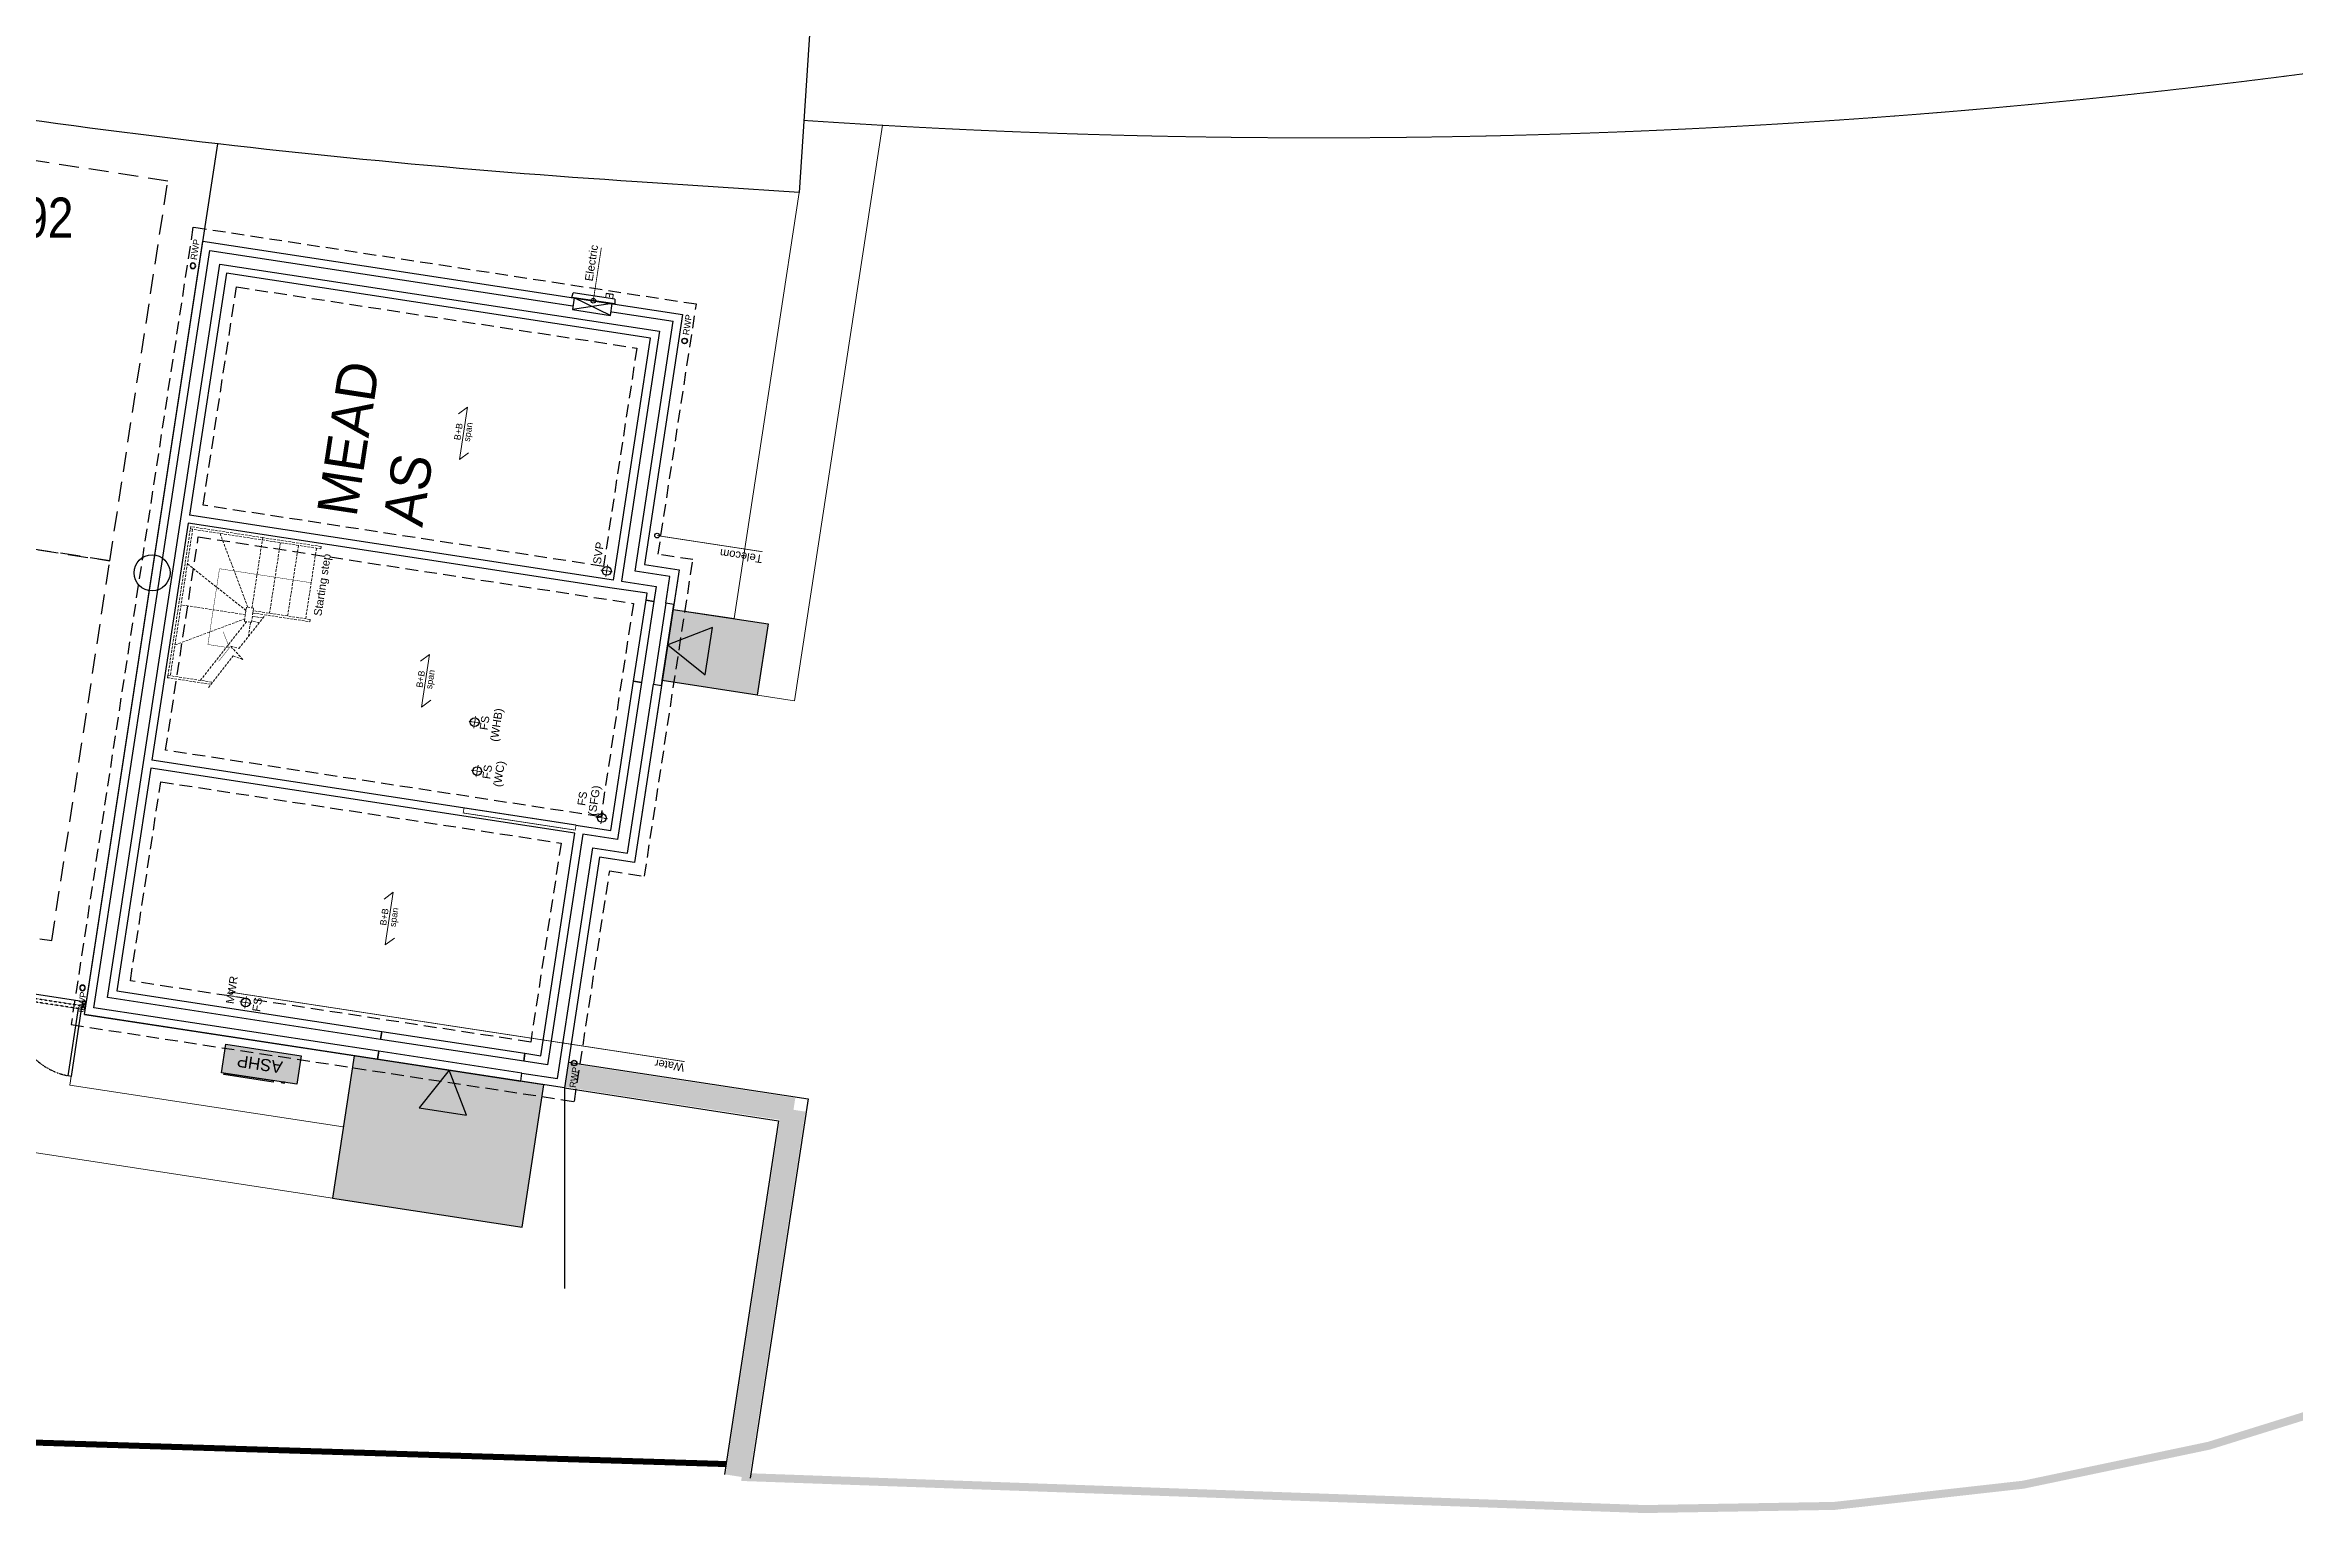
# Model space of a CAD drawing. Extents: x 287880777 to 288144713, y 62793326 to 63089570.
# Drawn here: x 288088292 to 288116394, y 62807272 to 62825629 of the extents above; entities that cross this region are included whole.
import ezdxf

# ---------------------------------------------------------------- set-up
doc = ezdxf.new("R2010")
doc.units = 0
doc.set_wipeout_variables(frame=1)
for name, pattern in [('CENTER', [2, 1.25, -0.25, 0.25, -0.25]), ('DASHED', [1.4, 0.7, -0.7]), ('DASHED2', [0.375, 0.25, -0.125]), ('HIDDEN', [9.525, 6.35, -3.175])]:
    doc.linetypes.add(name, pattern=pattern)
doc.layers.get('0').update_dxf_attribs({"color": 252})
for name, color, linetype, true_color in [('DD Boundary - Post and Wire fence', 140, 'Continuous', 0x06bfff), ('NAR DOOR OPENINGS', 140, 'Continuous', 0x00bfff), ('NAR EV CHARGING POINT', 3, 'Continuous', 0x00ff00), ('NAR HOUSE TYPE NAMES', 1, 'Continuous', 0xff0000), ('Wain-Services Run (Water', 145, 'Continuous', 0x3481b8)]:
    doc.layers.add(name, color=color, linetype=linetype, true_color=true_color)
for name, color, linetype, lineweight in [('EXP - HIGHWAY FOOTWAY', 3, 'Continuous', 25), ('EXP - PRIVATE CHANNEL', 3, 'DASHED2', 9), ('NAR CBF', 34, 'FENCELINE2', 0), ('NAR M4(2)', 94, 'Continuous', 30), ('NAR PATHS', 3, 'Continuous', 0), ('Wain-Text', 2, 'Continuous', 25)]:
    doc.layers.add(name, color=color, linetype=linetype, lineweight=lineweight)
for name, color, linetype in [('NAR DETAIL', 2, 'Continuous'), ('NAR EXTERNAL WALLS', 2, 'Continuous'), ('NAR PARKING', 7, 'DASHED2'), ('NAR PATIO', 3, 'Continuous'), ('NAR PRIVATE DRIVE', 6, 'Continuous'), ('NAR PRIVATE PATH HATCH', 8, 'Continuous'), ('NAR_SUBS_PLANS', 7, 'Continuous'), ('Wain-Drainage Foul', 6, 'Continuous'), ('Wain-Drainage Foul Text', 2, 'Continuous'), ('Wain-Electrics', 3, 'Continuous'), ('Wain-Foundation acessories', 9, 'Continuous'), ('Wain-Foundation Line', 9, 'Continuous'), ('Wain-Meter box', 9, 'Continuous'), ('Wain-RWP', 9, 'Continuous'), ('Wain-Services Run (Electric)', 10, 'Continuous'), ('Wain-Services Run (Telecom)', 190, 'Continuous'), ('Wain-Stair 1', 2, 'Continuous'), ('Wain-Stair numbers', 9, 'Continuous'), ('Wain-Wall (External)', 4, 'Continuous')]:
    doc.layers.add(name, color=color, linetype=linetype)
for name, color, linetype, lineweight, true_color in [('NAR Retaining Wall', 222, 'Continuous', 13, 0xcc0099), ('Wain-Mains Water Riser', 152, 'Continuous', 25, 0x2776bb), ('Wain-Mains Water Riser Text', 152, 'Continuous', 25, 0x2776bb)]:
    doc.layers.add(name, color=color, linetype=linetype, lineweight=lineweight, true_color=true_color)
doc.styles.add('DD Arial Narrow', font='ARIALN.TTF', dxfattribs={"height": 100})
doc.styles.get("Standard").update_dxf_attribs({"font": 'arial.ttf'})
doc.styles.add('XREF - ARCHITECT LAYOUT$0$DD Arial Narrow', font='ARIALN.TTF', dxfattribs={"height": 100})
doc.linetypes.add('FENCELINE2', pattern='A,0.25,-0.1,[132,ltypeshp.shx,S=0.1,R=0,X=-0.1,Y=0],-0.1,1', length=1.45)

# ---------------------------------------------------------------- blocks, each defined once
blk = doc.blocks.new('Drainage Pipe')
at = {"linetype": 'CENTER', "lineweight": 13, "ltscale": 20}
for p, q in [((-41681, 78687), (-41831, 78687)), ((-41756, 78762), (-41756, 78612))]:
    blk.add_line(p, q, dxfattribs=at)
blk.add_circle((-41756, 78687), 55)
blk = doc.blocks.new('Span symbol - Beam & block')
at = {"linetype": 'Continuous', "lineweight": 13}
for p, q in [((-5342, 71790), (-6007, 71790)), ((-6007, 71790), (-5906, 71689)), ((-5442, 71890), (-5342, 71790))]:
    blk.add_line(p, q, dxfattribs=at)
at = {"insert": (-5770, 71896), "char_height": 80, "attachment_point": 1, "line_spacing_factor": 0.9}
blk.add_mtext('B+B\\Pspan', dxfattribs=at)
blk = doc.blocks.new('ASHP')
at = {"transparency": 33554457}
h = blk.add_hatch(color=256, dxfattribs=at)
h.dxf.hatch_style = 1
h.paths.add_polyline_path([(548853, -2506), (548853, -2866), (547903, -2866), (547903, -2506)])
at = {"flags": 128}
blk.add_lwpolyline([(548853, -2506), (548853, -2866), (547903, -2866), (547903, -2506)], close=True, dxfattribs=at)
for points in [[(548098, -2496), (548058, -2496), (548058, -2506), (548098, -2506)], [(548199, -2488), (548821, -2488), (548821, -2506), (548199, -2506)]]:
    blk.add_lwpolyline(points, close=True)
at = {"layer": 'Wain-Electrics', "lineweight": 0, "insert": (548112, -2609), "char_height": 150, "width": 2397.38, "attachment_point": 1, "line_spacing_factor": 0.9}
blk.add_mtext('\\A1;ASHP ', dxfattribs=at)
at = {"layer": 'Wain-Text', "lineweight": 0, "insert": (548112, -2609), "char_height": 150, "width": 2397.38, "attachment_point": 1, "line_spacing_factor": 0.9}
blk.add_mtext('\\A1;ASHP ', dxfattribs=at)
blk = doc.blocks.new('RWP')
for radius in [35, 31.5]:
    blk.add_circle((35, 35), radius)
blk = doc.blocks.new('Stairs (Subs)')
at = {"layer": 'Wain-Stair 1', "color": 9, "linetype": 'HIDDEN', "lineweight": 9, "ltscale": 5}
for p, q in [((42, 1543, 0), (42, 2090, 0)), ((71, 2090, 0), (1923, 2090, 0)), ((71, 2090, 0), (71, 1527, 0)), ((1923, 2061, 0), (71, 2061, 0)), ((460, 2061, 0), (914, 1249, 0)), ((967, 1249, 0), (967, 2061, 0)), ((1486, 2061, 0), (1020, 1249, 0)), ((1923, 2090, 0), (1923, 1180, 0)), ((1952, 1180, 0), (1952, 2090, 0)), ((1923, 1715, 0), (1063, 1232, 0)), ((71, 1681, 0), (883, 1222, 0)), ((705, 1170, 0), (883, 1170, 0)), ((883, 1249, 0), (883, 1159, 0)), ((1063, 1249, 0), (883, 1249, 0)), ((883, 1159, 0), (1063, 1159, 0)), ((896, 1062, 0), (896, 1159, 0)), ((960, 1026, 0), (960, 1159, 0)), ((1063, 1159, 0), (1063, 1249, 0)), ((1063, 1180, 0), (1923, 1180, 0)), ((1031, 952, 0), (1923, 952, 0)), ((1031, 724, 0), (1923, 724, 0)), ((1031, 496, 0), (1923, 496, 0))]:
    blk.add_line(p, q, dxfattribs=at)
at = {"layer": 'Wain-Stair 1', "color": 9, "linetype": 'HIDDEN', "lineweight": 9, "ltscale": 5, "elevation": 0}
for points in [[(42, 2090), (71, 2090)], [(1923, 2090), (1952, 2090)], [(0, 1567), (437, 1321), (408, 1194), (549, 1370), (539, 1264), (985, 1012)]]:
    blk.add_lwpolyline(points, dxfattribs=at)
for points in [[(1002, 441), (1031, 441), (1031, 1159), (1002, 1159)], [(1923, 441), (1952, 441), (1952, 1180), (1923, 1180)]]:
    blk.add_lwpolyline(points, close=True, dxfattribs=at)
at = {"layer": 'Wain-Stair numbers', "color": 253, "const_width": 5, "elevation": 0}
for points in [[(342, 1490), (342, 1490), (528, 1383), (714, 1490), (714, 1490)], [(528, 1383), (528, 1655), (1486, 1655), (1486, 496)]]:
    blk.add_lwpolyline(points, dxfattribs=at)
at = {"layer": 'Wain-Stair numbers', "color": 9, "insert": (1481, 406, 0), "char_height": 100, "width": 1584.27, "attachment_point": 2, "line_spacing_factor": 0.9}
blk.add_mtext('Starting step ', dxfattribs=at)
blk = doc.blocks.new('Wall mounted meter - Electric (Plan)')
blk.add_wipeout([(-7157, 85115), (-7157, 84635), (-7007, 84635), (-7007, 85115)])
for p, q in [((-7217, 85137), (-7157, 85147)), ((-7217, 85137), (-7217, 84613)), ((-7157, 85147), (-7157, 84603)), ((-7007, 85115), (-7157, 85115)), ((-7007, 84635), (-7007, 85115)), ((-7157, 84603), (-7217, 84613)), ((-7157, 84635), (-7007, 84635))]:
    blk.add_line(p, q)
at = {"color": 9}
for p, q in [((-7157, 85115), (-7007, 84635)), ((-7007, 85115), (-7157, 84635))]:
    blk.add_line(p, q, dxfattribs=at)
at = {"lineweight": 0, "insert": (-7368, 85117), "char_height": 100, "width": 133.81, "attachment_point": 1, "line_spacing_factor": 0.9}
blk.add_mtext('\\A1;\\pi78.42052,t378.42052;{\\fCalibri|b0|i0|c0|p34;E}', dxfattribs=at)
blk = doc.blocks.new('A$Cee92f38c')
at = {"layer": 'NAR M4(2)', "ltscale": 10, "transparency": 33554585}
h = blk.add_hatch(color=256, dxfattribs=at)
h.dxf.hatch_style = 1
h.paths.add_polyline_path([(0, 1.2), (0.9, 1.2), (0.9, 0), (0, 0)])
at = {"layer": 'NAR M4(2)', "ltscale": 0.25}
blk.add_lwpolyline([(0, 1.2), (0, 0), (0.9, 0), (0.9, 1.2)], close=True, dxfattribs=at)
blk = doc.blocks.new('A$C3d9247a0')
at = {"layer": 'NAR DOOR OPENINGS', "transparency": 33554610}
h = blk.add_hatch(color=256, dxfattribs=at)
h.dxf.hatch_style = 1
h.paths.add_polyline_path([(450, 1200), (150, 680), (750, 680)])
at = {"layer": 'NAR DOOR OPENINGS'}
blk.add_lwpolyline([(450, 1200), (150, 680), (750, 680)], close=True, dxfattribs=at)
at = {"layer": 'NAR M4(2)', "ltscale": 10, "transparency": 33554585, "xscale": -1000, "yscale": 1000, "zscale": 1000}
blk.add_blockref('A$Cee92f38c', (900, 0), dxfattribs=at)
blk = doc.blocks.new('A$C324e72f9')
at = {"layer": 'NAR DOOR OPENINGS', "transparency": 33554610}
h = blk.add_hatch(color=256, dxfattribs=at)
h.dxf.hatch_style = 1
h.paths.add_polyline_path([(1200, 0), (900, 520), (1500, 520)])
at = {"layer": 'NAR PRIVATE PATH HATCH', "transparency": 33554597}
h = blk.add_hatch(color=256, dxfattribs=at)
h.dxf.hatch_style = 1
h.paths.add_polyline_path([(2400, 0), (0, 0), (0, 1800), (2400, 1800)])
at = {"layer": 'NAR DOOR OPENINGS'}
blk.add_lwpolyline([(1200, 0), (900, 520), (1500, 520)], close=True, dxfattribs=at)
at = {"layer": 'NAR PATIO'}
blk.add_lwpolyline([(2400, 0), (0, 0), (0, 1800), (2400, 1800)], close=True, dxfattribs=at)

msp = doc.modelspace()

# ---------------------------------------------------------------- linework, layer by layer
at = {"layer": 'DD Boundary - Post and Wire fence', "linetype": 'DASHED', "ltscale": 500, "const_width": 100}
msp.add_lwpolyline([(288096996, 62807735), (288108277, 62807334, 0.119526), (288119787, 62809750, 0.119526)], format="xyb", dxfattribs=at)
at = {"layer": 'EXP - HIGHWAY FOOTWAY', "flags": 128}
msp.add_lwpolyline([(288101406, 62885771), (288099043, 62884956, 0.089116), (288094228, 62882262), (288092837, 62881118, 0.329239), (288091676, 62876509, -0.14558), (288093068, 62862665), (288088319, 62837822, 0.436961), (288091801, 62833096, 0.011712), (288096262, 62832700), (288098289, 62832568), (288097717, 62823787), (288095690, 62823919, -0.03098), (288082869, 62825556), (288079821, 62826138, 0.024961), (288070374, 62827460, -0.024961)], format="xyb", dxfattribs=at)
at = {"layer": 'EXP - PRIVATE CHANNEL', "ltscale": 2.5, "flags": 128}
msp.add_lwpolyline([(288136605, 62830145), (288134943, 62829577, -0.098936), (288098037, 62824669), (288097776, 62824686)], format="xyb", dxfattribs=at)
at = {"layer": 'NAR CBF', "ltscale": 1200, "transparency": 33554687, "const_width": 75}
msp.add_lwpolyline([(288096803, 62807896), (288076095, 62808540), (288054640, 62809205), (288045485, 62809489), (288023178, 62810179), (288023608, 62819165), (288025512, 62819100)], dxfattribs=at)
at = {"layer": 'NAR DETAIL', "linetype": 'DASHED', "ltscale": 0.005, "flags": 128}
msp.add_lwpolyline([(288088746, 62813582), (288087906, 62813710), (288087913, 62813754), (288088753, 62813625)], close=True, dxfattribs=at)
at = {"layer": 'NAR DETAIL', "flags": 128}
for points in [[(288088761, 62813680), (288088746, 62813582), (288088796, 62813574), (288088811, 62813673)], [(288088746, 62813582), (288088618, 62812741), (288088580, 62812747), (288088709, 62813587)]]:
    msp.add_lwpolyline(points, close=True, dxfattribs=at)
for points in [[(288088746, 62813582), (288088811, 62813673)], [(288088796, 62813574), (288088761, 62813680)]]:
    msp.add_lwpolyline(points, dxfattribs=at)
at = {"layer": 'NAR DETAIL', "linetype": 'DASHED', "ltscale": 0.2}
msp.add_arc((288088746, 62813582), 850, 171.3056, 258.8857, dxfattribs=at)
at = {"layer": 'NAR EV CHARGING POINT'}
msp.add_circle((288089630, 62819033), 225, dxfattribs=at)
at = {"layer": 'NAR EXTERNAL WALLS'}
for points in [[(288094831, 62812918), (288097830, 62812459), (288097105, 62807718)], [(288094049, 62812709), (288094236, 62812680)], [(288094782, 62812597), (288097459, 62812187), (288096783, 62807767)]]:
    msp.add_lwpolyline(points, dxfattribs=at)
at = {"layer": 'NAR PARKING', "ltscale": 1000}
for points in [[(288087455, 62824291), (288086729, 62819546), (288089102, 62819183), (288089827, 62823928)], [(288086729, 62819545), (288086004, 62814801), (288088376, 62814438), (288089102, 62819183)]]:
    msp.add_lwpolyline(points, close=True, dxfattribs=at)
at = {"layer": 'NAR PATHS'}
for points in [[(288097717, 62823787), (288096903, 62818460), (288096141, 62818576), (288096005, 62817687), (288097656, 62817434), (288098756, 62824625)], [(288086438, 62814036), (288086142, 62812097), (288091883, 62811219)], [(288088761, 62813680), (288088601, 62812631), (288092019, 62812109)]]:
    msp.add_lwpolyline(points, dxfattribs=at)
at = {"layer": 'NAR PRIVATE DRIVE'}
msp.add_lwpolyline([(288087178, 62824825), (288085549, 62814172), (288088811, 62813673), (288090450, 62824393)], dxfattribs=at)
at = {"layer": 'NAR Retaining Wall', "linetype": 'Continuous', "ltscale": 250, "const_width": 300}
msp.add_lwpolyline([(288094806, 62812757), (288097645, 62812323)], dxfattribs=at)
at = {"layer": 'NAR Retaining Wall', "linetype": 'DASHED', "ltscale": 250, "const_width": 300}
msp.add_lwpolyline([(288097645, 62812323), (288097645, 62812323), (288096944, 62807743)], dxfattribs=at)
at = {"layer": 'NAR_SUBS_PLANS'}
msp.add_lwpolyline([(288094782, 62812597), (288094782, 62810089)], dxfattribs=at)
at = {"layer": 'Wain-Foundation Line', "linetype": 'HIDDEN', "ltscale": 25, "elevation": 0}
for points in [[(288088618, 62813387), (288094907, 62812426), (288095348, 62815308), (288095783, 62815241), (288096388, 62819198), (288095953, 62819264), (288096431, 62822388), (288090141, 62823350)], [(288095687, 62821841), (288095270, 62819113), (288090268, 62819878), (288090685, 62822606)], [(288095644, 62818651), (288095237, 62815985), (288089800, 62816816), (288090208, 62819483)], [(288094741, 62815656), (288094361, 62813169), (288089359, 62813934), (288089739, 62816421)]]:
    msp.add_lwpolyline(points, close=True, dxfattribs=at)
at = {"layer": 'Wain-Mains Water Riser', "lineweight": 0}
msp.add_circle((288090616, 62813792), 25, dxfattribs=at)
at = {"layer": 'Wain-Services Run (Electric)', "const_width": 10}
msp.add_lwpolyline([(288095143, 62822433), (288095244, 62823095)], dxfattribs=at)
at = {"layer": 'Wain-Services Run (Telecom)', "const_width": 10}
msp.add_lwpolyline([(288095941, 62819498), (288097260, 62819296)], dxfattribs=at)
at = {"layer": 'Wain-Services Run (Telecom)'}
msp.add_circle((288095941, 62819498), 29, dxfattribs=at)
at = {"layer": 'Wain-Services Run (Water', "const_width": 10}
msp.add_lwpolyline([(288090616, 62813792), (288096286, 62812925)], dxfattribs=at)
at = {"layer": 'Wain-Wall (External)'}
for p, q in [((288088786, 62813513), (288090264, 62823179)), ((288090264, 62823179), (288096260, 62822262)), ((288090350, 62823062), (288096143, 62822176)), ((288089074, 62813725), (288090476, 62822891)), ((288090476, 62822891), (288095972, 62822051)), ((288095665, 62819053), (288096143, 62822176)), ((288096260, 62822262), (288095782, 62819138)), ((288095972, 62822051), (288095494, 62818927)), ((288095380, 62818843), (288090082, 62819654)), ((288095395, 62818942), (288090097, 62819752)), ((288096100, 62818986), (288095665, 62819053)), ((288095782, 62819138), (288096217, 62819072)), ((288096049, 62818653), (288096100, 62818986)), ((288096217, 62819072), (288096150, 62818637)), ((288095494, 62818927), (288095929, 62818861)), ((288095929, 62818861), (288095901, 62818675)), ((288096150, 62818637), (288096049, 62818653)), ((288089614, 62816592), (288089188, 62813809)), ((288094912, 62815781), (288089614, 62816592)), ((288094927, 62815880), (288089629, 62816691)), ((288092484, 62813203), (288089074, 62813725)), ((288089188, 62813809), (288092500, 62813302)), ((288092500, 62813302), (288092484, 62813203))]:
    msp.add_line(p, q, dxfattribs=at)
for points in [[(288088786, 62813513), (288092447, 62812954), (288092462, 62813055), (288088903, 62813599), (288090350, 62823062)], [(288095395, 62818942), (288095858, 62821967), (288090560, 62822777), (288090097, 62819752)], [(288090082, 62819654), (288089629, 62816691)], [(288095901, 62818675), (288095802, 62818690), (288095815, 62818777), (288095380, 62818843)], [(288094696, 62812713), (288095137, 62815595), (288095571, 62815529), (288095895, 62817642), (288095996, 62817626), (288095657, 62815412), (288095222, 62815479), (288094782, 62812597), (288094236, 62812680), (288094251, 62812781), (288094696, 62812713)], [(288095746, 62817664), (288095446, 62815700), (288095011, 62815766), (288094570, 62812884), (288094274, 62812930), (288094289, 62813029), (288094486, 62812998), (288094912, 62815781)], [(288094927, 62815880), (288095362, 62815814), (288095647, 62817680), (288095746, 62817664)]]:
    msp.add_lwpolyline(points, dxfattribs=at)
for points in [[(288095647, 62817680), (288095802, 62818690), (288095901, 62818675), (288095746, 62817664)], [(288095996, 62817626), (288096150, 62818637), (288096049, 62818653), (288095895, 62817642)], [(288094289, 62813029), (288094274, 62812930), (288092484, 62813203), (288092500, 62813302)], [(288094236, 62812680), (288094251, 62812781), (288092462, 62813055), (288092446, 62812954)]]:
    msp.add_lwpolyline(points, close=True, dxfattribs=at)
at = {"layer": 'Wain-Wall (External)', "linetype": 'HIDDEN', "ltscale": 25, "const_width": 10}
msp.add_lwpolyline([(288093518, 62816032), (288094918, 62815818), (288094927, 62815880), (288093528, 62816094)], close=True, dxfattribs=at)

# ---------------------------------------------------------------- block references
at = {"layer": 'NAR DETAIL', "rotation": 171.3055722246995}
msp.add_blockref('ASHP', (288632666, 62727342, 0), dxfattribs=at)
at = {"layer": 'NAR M4(2)', "rotation": 81.3055722246995}
msp.add_blockref('A$C3d9247a0', (288097191, 62817505), dxfattribs=at)
at = {"layer": 'NAR PATIO', "xscale": -1, "rotation": 171.3055722246995}
msp.add_blockref('A$C324e72f9', (288092155, 62812998), dxfattribs=at)
at = {"layer": 'Wain-Drainage Foul', "lineweight": 0}
for p, rotation in [((288179406, 62848438), 81.3055722246995), ((288009566, 62787785), 261.3055722246995), ((288177787, 62845937), 81.3055722246995), ((288065869, 62900065), 171.3055722246995), ((288174894, 62843045), 81.3055722246995)]:
    msp.add_blockref('Drainage Pipe', p, dxfattribs=dict(at, rotation=rotation))
at = {"layer": 'Wain-Foundation acessories', "rotation": 81.3055722246995}
for p in [(288165344, 62815533, 0), (288164871, 62812441, 0), (288164417, 62809469, 0)]:
    msp.add_blockref('Span symbol - Beam & block', p, dxfattribs=at)
at = {"layer": 'Wain-RWP', "xscale": -1, "rotation": 261.3055722246995}
for p in [(288090101, 62822840, 0), (288088721, 62813817, 0)]:
    msp.add_blockref('RWP', p, dxfattribs=at)
at = {"layer": 'Wain-RWP', "rotation": 81.3055722246995}
for p in [(288096314, 62821890, 0), (288094934, 62812867, 0)]:
    msp.add_blockref('RWP', p, dxfattribs=at)
at = {"layer": 'Wain-Stair 1', "linetype": 'HIDDEN', "lineweight": 9, "ltscale": 5, "rotation": 81.3055722246995}
msp.add_blockref('Stairs (Subs)', (288091884, 62817365, 0), dxfattribs=at)

# ---------------------------------------------------------------- texts
at = {"layer": 'NAR HOUSE TYPE NAMES', "insert": (288091688, 62819794, 0), "char_height": 500, "attachment_point": 1, "rotation": 81.3056, "style": 'DD Arial Narrow'}
msp.add_mtext_dynamic_manual_height_columns('{\\fGill Sans MT|b0|i0|c0|p34;MEAD\\PAS}', width=2588.93, gutter_width=12.5, heights=[0], dxfattribs=at)
at = {"layer": 'NAR PARKING', "insert": (288088648, 62823721), "char_height": 500, "attachment_point": 3, "rotation": 359.7932, "style": 'XREF - ARCHITECT LAYOUT$0$DD Arial Narrow'}
msp.add_mtext_dynamic_manual_height_columns('P92', width=1066.24, gutter_width=500, heights=[0], dxfattribs=at)
at = {"layer": 'Wain-Drainage Foul Text', "char_height": 100, "attachment_point": 1, "rotation": 81.3056, "line_spacing_factor": 0.9}
for s, insert in [('\\A1;{\\fArial|b0|i0|c0|p34;SVP}', (288095137, 62819150, 0)), ('\\A1;\\pi-79.87722;FS\\P\\pi-202.72851;(WHB)', (288093734, 62817156)), ('\\A1;\\pi-79.87722;FS\\P\\pi-156.13915;(WC)', (288093767, 62816544)), ('\\A1;\\pi-79.87722;FS\\P\\pi-183.35607;(SFG)', (288094955, 62816211))]:
    msp.add_mtext(s, dxfattribs=dict(at, insert=insert))
at = {"layer": 'Wain-Drainage Foul Text', "lineweight": 0, "insert": (288090943, 62813629, 0), "char_height": 100, "attachment_point": 4, "rotation": 81.3056, "line_spacing_factor": 0.9}
msp.add_mtext('\\A1;\\pi-79.87722;FS ', dxfattribs=at)
at = {"layer": 'Wain-Mains Water Riser Text', "lineweight": 0, "insert": (288090603, 62814001, 0), "char_height": 100, "attachment_point": 3, "rotation": 81.3056, "line_spacing_factor": 0.9}
msp.add_mtext('MWR', dxfattribs=at)
at = {"layer": 'Wain-RWP', "char_height": 80, "rotation": 81.3056, "line_spacing_factor": 0.9}
for insert, attachment_point in [((288090109, 62822950, 0), 1), ((288096260, 62822010, 0), 1), ((288088773, 62813534, 0), 7), ((288094923, 62812594, 0), 7)]:
    msp.add_mtext('RWP', dxfattribs=dict(at, insert=insert, attachment_point=attachment_point))
at = {"layer": 'Wain-Services Run (Electric)'}
msp.add_text('Electric ', height=100, rotation=81.3056, dxfattribs=at).set_placement((288095135, 62822671, 0))
at = {"layer": 'Wain-Services Run (Telecom)'}
msp.add_text('Telecom', height=100, rotation=171.3056, dxfattribs=at).set_placement((288097263, 62819252, 0))
at = {"layer": 'Wain-Services Run (Water'}
msp.add_text('Water', height=100, rotation=171.3056, dxfattribs=at).set_placement((288096287, 62812898, 0))

# ---------------------------------------------------------------- next in the draw order: block references
at = {"layer": 'Wain-Meter box', "rotation": 261.3055722246995}
msp.add_blockref('Wall mounted meter - Electric (Plan)', (288010161, 62828189), dxfattribs=at)

# ---------------------------------------------------------------- next in the draw order: linework, layer by layer
at = {"layer": 'Defpoints'}
msp.add_lwpolyline([(288088786, 62813513), (288090264, 62823179), (288096260, 62822262), (288095782, 62819138), (288096217, 62819072), (288095657, 62815412), (288095222, 62815479), (288094782, 62812597)], close=True, dxfattribs=at)
at = {"layer": 'Wain-Services Run (Electric)'}
msp.add_circle((288095143, 62822433), 29, dxfattribs=at)

doc.saveas('drawing.dxf')
